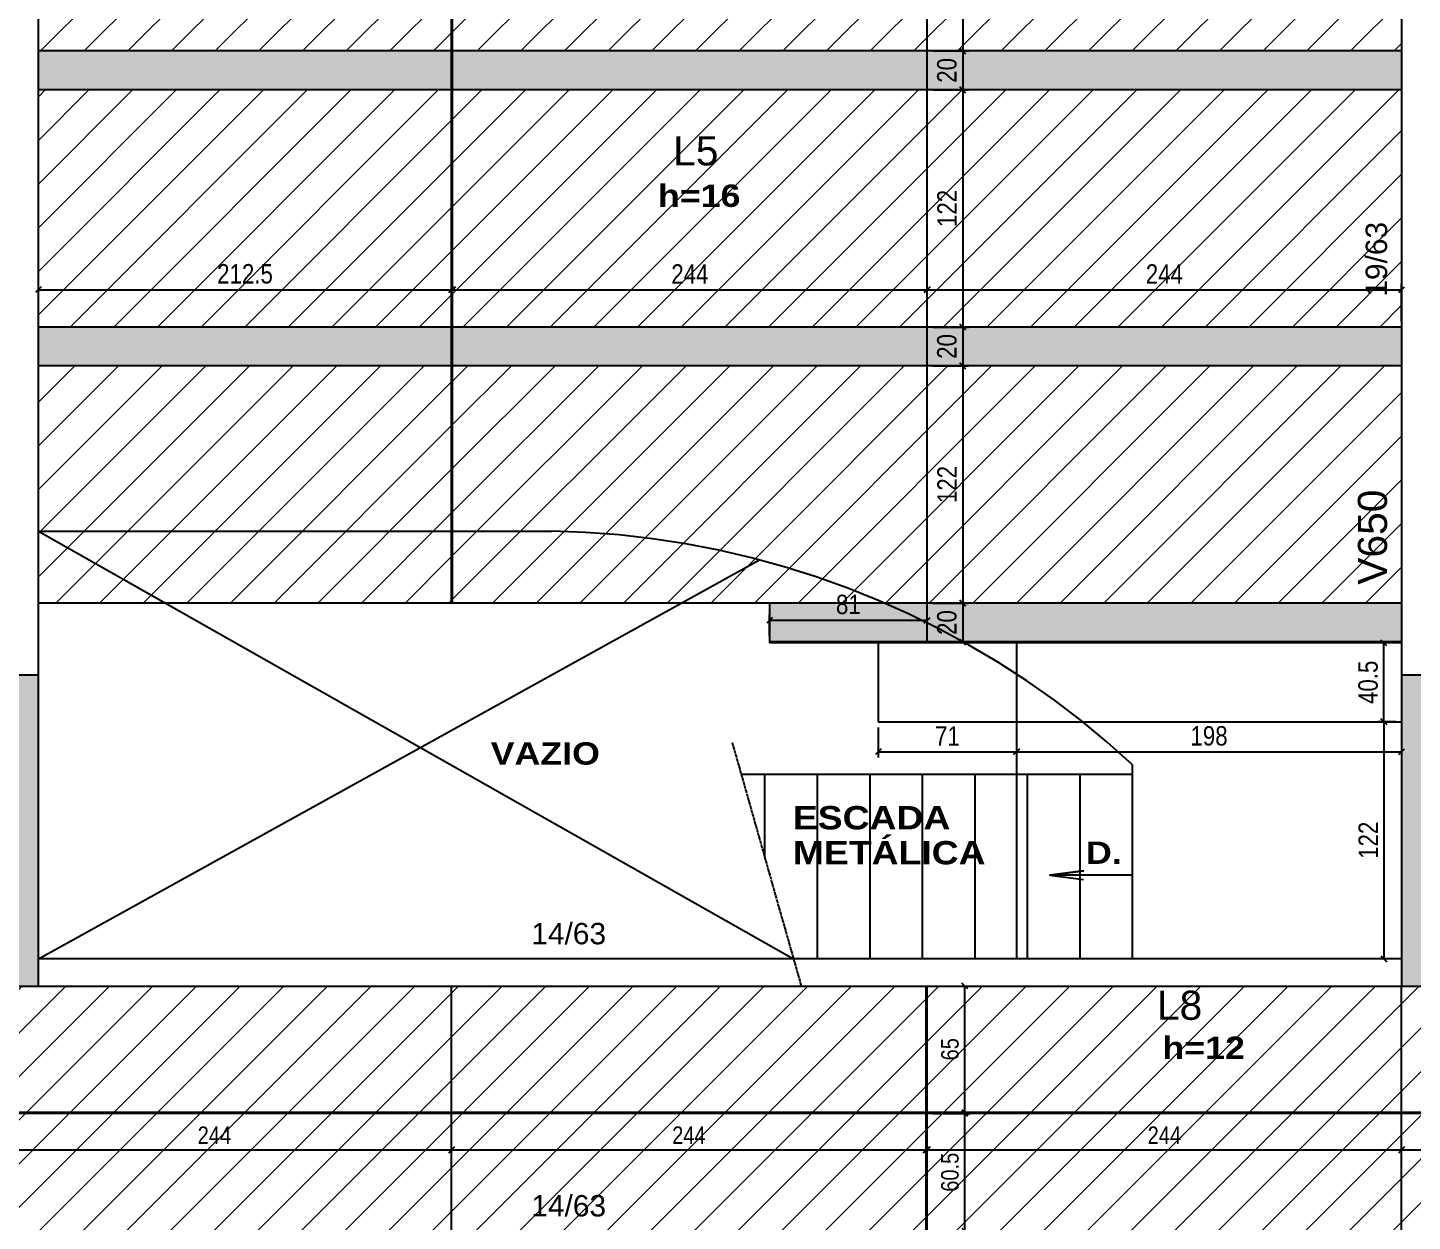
# Model space of a CAD drawing. Extents: x 1894 to 8661, y -614 to 3008.
# Drawn here: x 3407 to 4119, y 1241 to 1855 of the extents above; entities that cross this region are included whole.
import ezdxf

# ---------------------------------------------------------------- set-up
doc = ezdxf.new("R2010")
doc.units = 0
doc.header["$PDMODE"] = 34
for name, pattern in [('ESTILO_TQS_0002', [0.4, 0.1, -0.3]), ('ESTILO_TQS_0006', [0.3, 0.2, -0.1]), ('ESTILO_TQS_0007', [2.1, 1.5, -0.2, 0.2, -0.2])]:
    doc.linetypes.add(name, pattern=pattern)
doc.layers.add('00 - FELIPE', color=6, linetype='Continuous', plot=False)
for name, color, linetype in [('COTA', 241, 'Continuous'), ('MTH-230', 1, 'Continuous'), ('MTH-COTAS7', 31, 'Continuous'), ('MTH-DIM-VIGA', 3, 'Continuous'), ('MTH-EIXO-217', 8, 'Continuous'), ('MTH-FACE-VIGA', 7, 'Continuous'), ('MTH-PILAR-SEGUE', 5, 'Continuous'), ('MTH-SOMBRA25', 253, 'Continuous'), ('MTH-TIT1-VIGA', 5, 'Continuous'), ('MTH-TXT-NEGRITO', 5, 'Continuous'), ('MTH-VIGA-INVERTIDA', 7, 'ESTILO_TQS_0002'), ('Painéis', 200, 'Continuous')]:
    doc.layers.add(name, color=color, linetype=linetype)
doc.layers.add('Hachura', color=251, linetype='Continuous', lineweight=9)
doc.styles.add('COTA TECNICA', font='techl___.ttf', dxfattribs={"height": 10})
doc.styles.add('COTA TECNICA-50', font='techl___.ttf', dxfattribs={"height": 9})
doc.styles.add('TQS_ARIAL', font='arial.ttf')
doc.styles.add('TQS_ARIAL_BLACK', font='ariblk.ttf')
doc.dimstyles.new('COTA PAINEL-50', dxfattribs={"dimtxt": 9, "dimasz": 3, "dimexe": 3, "dimexo": 3, "dimgap": 3, "dimtad": 1, "dimdec": 1, "dimzin": 12, "dimdsep": 46, "dimtxsty": 'COTA TECNICA-50', "dimblk1": 'OBLIQUE', "dimblk2": 'OBLIQUE', "dimsah": 1, "dimcen": 0.9, "dimclrd": 4, "dimclre": 4, "dimclrt": 240, "dimadec": 1, "dimazin": 3, "dimtfac": 1, "dimtdec": 1, "dimtmove": 0, "dimatfit": 3, "dimfxl": 1, "dimtolj": 1, "dimtzin": 12, "dimarcsym": 0})
doc.dimstyles.new('PAINEL', dxfattribs={"dimtxt": 10, "dimasz": 3, "dimexe": 3, "dimexo": 3, "dimgap": 3, "dimtad": 1, "dimdec": 1, "dimzin": 12, "dimdsep": 46, "dimtxsty": 'COTA TECNICA', "dimblk1": 'OBLIQUE', "dimblk2": 'OBLIQUE', "dimsah": 1, "dimcen": 0.9, "dimclrd": 4, "dimclre": 4, "dimclrt": 240, "dimadec": 1, "dimazin": 3, "dimtfac": 1, "dimtdec": 1, "dimtmove": 0, "dimatfit": 3, "dimfxl": 1, "dimtolj": 1, "dimtzin": 12, "dimarcsym": 0})
pattern_1 = [(45, (-1482.724, 0), (-11.22532, 11.22532), [])]

# ---------------------------------------------------------------- blocks, each defined once
blk = doc.blocks.new('_Oblique')
at = {"color": 0, "linetype": 'ByBlock', "lineweight": -2}
blk.add_line((-0.5, -0.5), (0.5, 0.5), dxfattribs=at)
blk = doc.blocks.new('*D168')
at = {"layer": 'COTA', "color": 4, "lineweight": -2, "transparency": 16777216}
for p, q in [((3380.62, 1293.17), (3380.62, 1274.41)), ((3380.62, 1277.41), (3624.62, 1277.41))]:
    blk.add_line(p, q, dxfattribs=at)
at = {"layer": 'Defpoints', "color": 0, "transparency": 16777216}
for p in [(3380.62, 1296.17), (3624.62, 1277.41), (3624.62, 1277.41)]:
    blk.add_point(p, dxfattribs=at)
at = {"layer": 'COTA', "color": 4, "lineweight": -2, "transparency": 16777216, "xscale": 3, "yscale": 3, "zscale": 3, "rotation": 180}
blk.add_blockref('_Oblique', (3380.62, 1277.41), dxfattribs=at)
at = {"layer": 'COTA', "color": 4, "lineweight": -2, "transparency": 16777216, "xscale": 3, "yscale": 3, "zscale": 3}
blk.add_blockref('_Oblique', (3624.62, 1277.41), dxfattribs=at)
at = {"layer": 'COTA', "color": 240, "transparency": 16777216, "insert": (3502.62, 1284.97), "char_height": 9, "attachment_point": 5, "style": 'COTA TECNICA-50'}
blk.add_mtext('\\A1;244', dxfattribs=at)
blk = doc.blocks.new('*D169')
at = {"layer": 'COTA', "color": 4, "lineweight": -2, "transparency": 16777216}
blk.add_line((3624.62, 1277.41), (3868.62, 1277.41), dxfattribs=at)
at = {"layer": 'Defpoints', "color": 0, "transparency": 16777216}
for p in [(3624.62, 1277.41), (3868.62, 1277.41), (3868.62, 1277.41)]:
    blk.add_point(p, dxfattribs=at)
at = {"layer": 'COTA', "color": 4, "lineweight": -2, "transparency": 16777216, "xscale": 3, "yscale": 3, "zscale": 3, "rotation": 180}
blk.add_blockref('_Oblique', (3624.62, 1277.41), dxfattribs=at)
at = {"layer": 'COTA', "color": 4, "lineweight": -2, "transparency": 16777216, "xscale": 3, "yscale": 3, "zscale": 3}
blk.add_blockref('_Oblique', (3868.62, 1277.41), dxfattribs=at)
at = {"layer": 'COTA', "color": 240, "transparency": 16777216, "insert": (3746.62, 1284.97), "char_height": 9, "attachment_point": 5, "style": 'COTA TECNICA-50'}
blk.add_mtext('\\A1;244', dxfattribs=at)
blk = doc.blocks.new('*D170')
at = {"layer": 'COTA', "color": 4, "lineweight": -2, "transparency": 16777216}
blk.add_line((3869.12, 1277.41), (4113.12, 1277.41), dxfattribs=at)
at = {"layer": 'Defpoints', "color": 0, "transparency": 16777216}
for p in [(3869.12, 1277.41), (4113.12, 1277.41), (4113.12, 1277.41)]:
    blk.add_point(p, dxfattribs=at)
at = {"layer": 'COTA', "color": 4, "lineweight": -2, "transparency": 16777216, "xscale": 3, "yscale": 3, "zscale": 3, "rotation": 180}
blk.add_blockref('_Oblique', (3869.12, 1277.41), dxfattribs=at)
at = {"layer": 'COTA', "color": 4, "lineweight": -2, "transparency": 16777216, "xscale": 3, "yscale": 3, "zscale": 3}
blk.add_blockref('_Oblique', (4113.12, 1277.41), dxfattribs=at)
at = {"layer": 'COTA', "color": 240, "transparency": 16777216, "insert": (3991.12, 1284.97), "char_height": 9, "attachment_point": 5, "style": 'COTA TECNICA-50'}
blk.add_mtext('\\A1;244', dxfattribs=at)
blk = doc.blocks.new('*D171')
at = {"layer": 'COTA', "color": 4, "lineweight": -2, "transparency": 16777216}
blk.add_line((4113.12, 1277.41), (4357.12, 1277.41), dxfattribs=at)
at = {"layer": 'Defpoints', "color": 0, "transparency": 16777216}
for p in [(4113.12, 1277.41), (4357.12, 1277.41), (4357.12, 1277.41)]:
    blk.add_point(p, dxfattribs=at)
at = {"layer": 'COTA', "color": 4, "lineweight": -2, "transparency": 16777216, "xscale": 3, "yscale": 3, "zscale": 3, "rotation": 180}
blk.add_blockref('_Oblique', (4113.12, 1277.41), dxfattribs=at)
at = {"layer": 'COTA', "color": 4, "lineweight": -2, "transparency": 16777216, "xscale": 3, "yscale": 3, "zscale": 3}
blk.add_blockref('_Oblique', (4357.12, 1277.41), dxfattribs=at)
at = {"layer": 'COTA', "color": 240, "transparency": 16777216, "insert": (4235.12, 1284.97), "char_height": 9, "attachment_point": 5, "style": 'COTA TECNICA-50'}
blk.add_mtext('\\A1;244', dxfattribs=at)
blk = doc.blocks.new('*D173')
at = {"layer": 'COTA', "color": 4, "lineweight": -2, "transparency": 16777216}
for p, q in [((3872.12, 1296.17), (3891.49, 1296.17)), ((3888.49, 1235.67), (3888.49, 1296.17)), ((3872.12, 1235.67), (3891.49, 1235.67))]:
    blk.add_line(p, q, dxfattribs=at)
at = {"layer": 'Defpoints', "color": 0, "transparency": 16777216}
for p in [(3869.12, 1296.17), (3888.49, 1296.17), (3869.12, 1235.67)]:
    blk.add_point(p, dxfattribs=at)
at = {"layer": 'COTA', "color": 4, "lineweight": -2, "transparency": 16777216, "xscale": 3, "yscale": 3, "zscale": 3}
for p, rotation in [((3888.49, 1296.17), 90), ((3888.49, 1235.67), 270)]:
    blk.add_blockref('_Oblique', p, dxfattribs=dict(at, rotation=rotation))
at = {"layer": 'COTA', "color": 240, "transparency": 16777216, "insert": (3880.89, 1265.92), "char_height": 9, "attachment_point": 5, "rotation": 90, "style": 'COTA TECNICA-50'}
blk.add_mtext('\\A1;60.5', dxfattribs=at)
blk = doc.blocks.new('*D174')
at = {"layer": 'COTA', "color": 4, "lineweight": -2, "transparency": 16777216}
for p, q in [((3872.12, 1361.67), (3891.49, 1361.67)), ((3888.49, 1296.67), (3888.49, 1361.67)), ((3872.12, 1296.67), (3891.49, 1296.67))]:
    blk.add_line(p, q, dxfattribs=at)
at = {"layer": 'Defpoints', "color": 0, "transparency": 16777216}
for p in [(3869.12, 1361.67), (3888.49, 1361.67), (3869.12, 1296.67)]:
    blk.add_point(p, dxfattribs=at)
at = {"layer": 'COTA', "color": 4, "lineweight": -2, "transparency": 16777216, "xscale": 3, "yscale": 3, "zscale": 3}
for p, rotation in [((3888.49, 1361.67), 90), ((3888.49, 1296.67), 270)]:
    blk.add_blockref('_Oblique', p, dxfattribs=dict(at, rotation=rotation))
at = {"layer": 'COTA', "color": 240, "transparency": 16777216, "insert": (3880.89, 1329.17), "char_height": 9, "attachment_point": 5, "rotation": 90, "style": 'COTA TECNICA-50'}
blk.add_mtext('\\A1;65', dxfattribs=at)
blk = doc.blocks.new('*D273')
at = {"layer": 'COTA', "color": 4, "lineweight": -2, "transparency": 16777216}
for p, q in [((3412.12, 1703.67), (3412.12, 1722.87)), ((3412.12, 1719.87), (3624.62, 1719.87)), ((3624.62, 1703.67), (3624.62, 1722.87))]:
    blk.add_line(p, q, dxfattribs=at)
at = {"layer": 'Defpoints', "color": 0, "transparency": 16777216}
for p in [(3624.62, 1719.87), (3412.12, 1700.67), (3624.62, 1700.67)]:
    blk.add_point(p, dxfattribs=at)
at = {"layer": 'COTA', "color": 4, "lineweight": -2, "transparency": 16777216, "xscale": 3, "yscale": 3, "zscale": 3, "rotation": 180}
blk.add_blockref('_Oblique', (3412.12, 1719.87), dxfattribs=at)
at = {"layer": 'COTA', "color": 4, "lineweight": -2, "transparency": 16777216, "xscale": 3, "yscale": 3, "zscale": 3}
blk.add_blockref('_Oblique', (3624.62, 1719.87), dxfattribs=at)
at = {"layer": 'COTA', "color": 240, "transparency": 16777216, "insert": (3518.37, 1727.98), "char_height": 10, "attachment_point": 5, "style": 'COTA TECNICA'}
blk.add_mtext('\\A1;212.5', dxfattribs=at)
blk = doc.blocks.new('*D274')
at = {"layer": 'COTA', "color": 4, "lineweight": -2, "transparency": 16777216}
for p, q in [((3625.12, 1703.67), (3625.12, 1722.87)), ((3625.12, 1719.87), (3869.12, 1719.87)), ((3869.12, 1703.67), (3869.12, 1722.87))]:
    blk.add_line(p, q, dxfattribs=at)
at = {"layer": 'Defpoints', "color": 0, "transparency": 16777216}
for p in [(3869.12, 1719.87), (3625.12, 1700.67), (3869.12, 1700.67)]:
    blk.add_point(p, dxfattribs=at)
at = {"layer": 'COTA', "color": 4, "lineweight": -2, "transparency": 16777216, "xscale": 3, "yscale": 3, "zscale": 3, "rotation": 180}
blk.add_blockref('_Oblique', (3625.12, 1719.87), dxfattribs=at)
at = {"layer": 'COTA', "color": 4, "lineweight": -2, "transparency": 16777216, "xscale": 3, "yscale": 3, "zscale": 3}
blk.add_blockref('_Oblique', (3869.12, 1719.87), dxfattribs=at)
at = {"layer": 'COTA', "color": 240, "transparency": 16777216, "insert": (3747.12, 1727.95), "char_height": 10, "attachment_point": 5, "style": 'COTA TECNICA'}
blk.add_mtext('\\A1;244', dxfattribs=at)
blk = doc.blocks.new('*D275')
at = {"layer": 'COTA', "color": 4, "lineweight": -2, "transparency": 16777216}
for p, q in [((3869.12, 1703.67), (3869.12, 1722.87)), ((3869.12, 1719.87), (4113.12, 1719.87)), ((4113.12, 1703.67), (4113.12, 1722.87))]:
    blk.add_line(p, q, dxfattribs=at)
at = {"layer": 'Defpoints', "color": 0, "transparency": 16777216}
for p in [(4113.12, 1719.87), (3869.12, 1700.67), (4113.12, 1700.67)]:
    blk.add_point(p, dxfattribs=at)
at = {"layer": 'COTA', "color": 4, "lineweight": -2, "transparency": 16777216, "xscale": 3, "yscale": 3, "zscale": 3, "rotation": 180}
blk.add_blockref('_Oblique', (3869.12, 1719.87), dxfattribs=at)
at = {"layer": 'COTA', "color": 4, "lineweight": -2, "transparency": 16777216, "xscale": 3, "yscale": 3, "zscale": 3}
blk.add_blockref('_Oblique', (4113.12, 1719.87), dxfattribs=at)
at = {"layer": 'COTA', "color": 240, "transparency": 16777216, "insert": (3991.12, 1727.95), "char_height": 10, "attachment_point": 5, "style": 'COTA TECNICA'}
blk.add_mtext('\\A1;244', dxfattribs=at)
blk = doc.blocks.new('*D276')
at = {"layer": 'COTA', "color": 4, "lineweight": -2, "transparency": 16777216}
for p, q in [((3872.12, 1964.67), (3890.42, 1964.67)), ((3887.42, 1964.67), (3887.42, 1842.67)), ((3872.12, 1842.67), (3890.42, 1842.67))]:
    blk.add_line(p, q, dxfattribs=at)
at = {"layer": 'Defpoints', "color": 0, "transparency": 16777216}
for p in [(3869.12, 1964.67), (3869.12, 1842.67), (3887.42, 1842.67)]:
    blk.add_point(p, dxfattribs=at)
at = {"layer": 'COTA', "color": 4, "lineweight": -2, "transparency": 16777216, "xscale": 3, "yscale": 3, "zscale": 3}
for p, rotation in [((3887.42, 1964.67), 90), ((3887.42, 1842.67), 270)]:
    blk.add_blockref('_Oblique', p, dxfattribs=dict(at, rotation=rotation))
at = {"layer": 'COTA', "color": 240, "transparency": 16777216, "insert": (3879.36, 1903.67), "char_height": 10, "attachment_point": 5, "rotation": 90, "style": 'COTA TECNICA'}
blk.add_mtext('\\A1;122', dxfattribs=at)
blk = doc.blocks.new('*D268')
at = {"layer": 'COTA', "color": 4, "lineweight": -2, "transparency": 16777216}
for p, q in [((3872.12, 1842.67), (3890.42, 1842.67)), ((3887.42, 1842.67), (3887.42, 1822.67)), ((3872.12, 1822.67), (3890.42, 1822.67))]:
    blk.add_line(p, q, dxfattribs=at)
at = {"layer": 'Defpoints', "color": 0, "transparency": 16777216}
for p in [(3869.12, 1842.67), (3869.12, 1822.67), (3887.42, 1822.67)]:
    blk.add_point(p, dxfattribs=at)
at = {"layer": 'COTA', "color": 4, "lineweight": -2, "transparency": 16777216, "xscale": 3, "yscale": 3, "zscale": 3}
for p, rotation in [((3887.42, 1842.67), 90), ((3887.42, 1822.67), 270)]:
    blk.add_blockref('_Oblique', p, dxfattribs=dict(at, rotation=rotation))
at = {"layer": 'COTA', "color": 240, "transparency": 16777216, "insert": (3879.31, 1832.67), "char_height": 10, "attachment_point": 5, "rotation": 90, "style": 'COTA TECNICA'}
blk.add_mtext('\\A1;20', dxfattribs=at)
blk = doc.blocks.new('*D269')
at = {"layer": 'COTA', "color": 4, "lineweight": -2, "transparency": 16777216}
for p, q in [((3872.12, 1822.67), (3890.42, 1822.67)), ((3887.42, 1822.67), (3887.42, 1700.67)), ((3872.12, 1700.67), (3890.42, 1700.67))]:
    blk.add_line(p, q, dxfattribs=at)
at = {"layer": 'Defpoints', "color": 0, "transparency": 16777216}
for p in [(3869.12, 1822.67), (3869.12, 1700.67), (3887.42, 1700.67)]:
    blk.add_point(p, dxfattribs=at)
at = {"layer": 'COTA', "color": 4, "lineweight": -2, "transparency": 16777216, "xscale": 3, "yscale": 3, "zscale": 3}
for p, rotation in [((3887.42, 1822.67), 90), ((3887.42, 1700.67), 270)]:
    blk.add_blockref('_Oblique', p, dxfattribs=dict(at, rotation=rotation))
at = {"layer": 'COTA', "color": 240, "transparency": 16777216, "insert": (3879.36, 1761.67), "char_height": 10, "attachment_point": 5, "rotation": 90, "style": 'COTA TECNICA'}
blk.add_mtext('\\A1;122', dxfattribs=at)
blk = doc.blocks.new('*D270')
at = {"layer": 'COTA', "color": 4, "lineweight": -2, "transparency": 16777216}
for p, q in [((3872.12, 1700.67), (3890.42, 1700.67)), ((3887.42, 1700.67), (3887.42, 1680.67)), ((3872.12, 1680.67), (3890.42, 1680.67))]:
    blk.add_line(p, q, dxfattribs=at)
at = {"layer": 'Defpoints', "color": 0, "transparency": 16777216}
for p in [(3869.12, 1700.67), (3869.12, 1680.67), (3887.42, 1680.67)]:
    blk.add_point(p, dxfattribs=at)
at = {"layer": 'COTA', "color": 4, "lineweight": -2, "transparency": 16777216, "xscale": 3, "yscale": 3, "zscale": 3}
for p, rotation in [((3887.42, 1700.67), 90), ((3887.42, 1680.67), 270)]:
    blk.add_blockref('_Oblique', p, dxfattribs=dict(at, rotation=rotation))
at = {"layer": 'COTA', "color": 240, "transparency": 16777216, "insert": (3879.31, 1690.67), "char_height": 10, "attachment_point": 5, "rotation": 90, "style": 'COTA TECNICA'}
blk.add_mtext('\\A1;20', dxfattribs=at)
blk = doc.blocks.new('*D271')
at = {"layer": 'COTA', "color": 4, "lineweight": -2, "transparency": 16777216}
for p, q in [((3872.12, 1680.67), (3890.42, 1680.67)), ((3887.42, 1680.67), (3887.42, 1558.67)), ((3872.12, 1558.67), (3890.42, 1558.67))]:
    blk.add_line(p, q, dxfattribs=at)
at = {"layer": 'Defpoints', "color": 0, "transparency": 16777216}
for p in [(3869.12, 1680.67), (3869.12, 1558.67), (3887.42, 1558.67)]:
    blk.add_point(p, dxfattribs=at)
at = {"layer": 'COTA', "color": 4, "lineweight": -2, "transparency": 16777216, "xscale": 3, "yscale": 3, "zscale": 3}
for p, rotation in [((3887.42, 1680.67), 90), ((3887.42, 1558.67), 270)]:
    blk.add_blockref('_Oblique', p, dxfattribs=dict(at, rotation=rotation))
at = {"layer": 'COTA', "color": 240, "transparency": 16777216, "insert": (3879.36, 1619.67), "char_height": 10, "attachment_point": 5, "rotation": 90, "style": 'COTA TECNICA'}
blk.add_mtext('\\A1;122', dxfattribs=at)
blk = doc.blocks.new('*D272')
at = {"layer": 'COTA', "color": 4, "lineweight": -2, "transparency": 16777216}
for p, q in [((3872.12, 1558.67), (3890.42, 1558.67)), ((3887.42, 1558.67), (3887.42, 1538.67)), ((3872.12, 1538.67), (3890.42, 1538.67))]:
    blk.add_line(p, q, dxfattribs=at)
at = {"layer": 'Defpoints', "color": 0, "transparency": 16777216}
for p in [(3869.12, 1558.67), (3869.12, 1538.67), (3887.42, 1538.67)]:
    blk.add_point(p, dxfattribs=at)
at = {"layer": 'COTA', "color": 4, "lineweight": -2, "transparency": 16777216, "xscale": 3, "yscale": 3, "zscale": 3}
for p, rotation in [((3887.42, 1558.67), 90), ((3887.42, 1538.67), 270)]:
    blk.add_blockref('_Oblique', p, dxfattribs=dict(at, rotation=rotation))
at = {"layer": 'COTA', "color": 240, "transparency": 16777216, "insert": (3879.31, 1548.67), "char_height": 10, "attachment_point": 5, "rotation": 90, "style": 'COTA TECNICA'}
blk.add_mtext('\\A1;20', dxfattribs=at)
blk = doc.blocks.new('*D264')
at = {"layer": 'COTA', "color": 4, "lineweight": -2, "transparency": 16777216}
for p, q in [((4110.12, 1497.67), (4101.01, 1497.67)), ((4104.01, 1497.67), (4104.01, 1375.67)), ((4110.12, 1375.67), (4101.01, 1375.67))]:
    blk.add_line(p, q, dxfattribs=at)
at = {"layer": 'Defpoints', "color": 0, "transparency": 16777216}
for p in [(4113.12, 1497.67), (4104.01, 1375.67), (4113.12, 1375.67)]:
    blk.add_point(p, dxfattribs=at)
at = {"layer": 'COTA', "color": 4, "lineweight": -2, "transparency": 16777216, "xscale": 3, "yscale": 3, "zscale": 3}
for p, rotation in [((4104.01, 1497.67), 90), ((4104.01, 1375.67), 270)]:
    blk.add_blockref('_Oblique', p, dxfattribs=dict(at, rotation=rotation))
at = {"layer": 'COTA', "color": 240, "transparency": 16777216, "insert": (4095.95, 1436.67), "char_height": 10, "attachment_point": 5, "rotation": 90, "style": 'COTA TECNICA'}
blk.add_mtext('\\A1;122', dxfattribs=at)
blk = doc.blocks.new('*D265')
at = {"layer": 'COTA', "color": 4, "lineweight": -2, "transparency": 16777216}
for p, q in [((4110.12, 1538.17), (4101.01, 1538.17)), ((4104.01, 1497.67), (4104.01, 1538.17)), ((4110.12, 1497.67), (4101.01, 1497.67))]:
    blk.add_line(p, q, dxfattribs=at)
at = {"layer": 'Defpoints', "color": 0, "transparency": 16777216}
for p in [(4104.01, 1538.17), (4113.12, 1538.17), (4113.12, 1497.67)]:
    blk.add_point(p, dxfattribs=at)
at = {"layer": 'COTA', "color": 4, "lineweight": -2, "transparency": 16777216, "xscale": 3, "yscale": 3, "zscale": 3}
for p, rotation in [((4104.01, 1538.17), 90), ((4104.01, 1497.67), 270)]:
    blk.add_blockref('_Oblique', p, dxfattribs=dict(at, rotation=rotation))
at = {"layer": 'COTA', "color": 240, "transparency": 16777216, "insert": (4095.9, 1517.92), "char_height": 10, "attachment_point": 5, "rotation": 90, "style": 'COTA TECNICA'}
blk.add_mtext('\\A1;40.5', dxfattribs=at)
blk = doc.blocks.new('*D267')
at = {"layer": 'COTA', "color": 4, "lineweight": -2, "transparency": 16777216}
for p, q in [((3844.03, 1494.67), (3844.03, 1479.22)), ((3915.07, 1494.67), (3915.07, 1479.22)), ((3844.03, 1482.22), (3915.07, 1482.22))]:
    blk.add_line(p, q, dxfattribs=at)
at = {"layer": 'Defpoints', "color": 0, "transparency": 16777216}
for p in [(3844.03, 1497.67), (3915.07, 1497.67), (3915.07, 1482.22)]:
    blk.add_point(p, dxfattribs=at)
at = {"layer": 'COTA', "color": 4, "lineweight": -2, "transparency": 16777216, "xscale": 3, "yscale": 3, "zscale": 3, "rotation": 180}
blk.add_blockref('_Oblique', (3844.03, 1482.22), dxfattribs=at)
at = {"layer": 'COTA', "color": 4, "lineweight": -2, "transparency": 16777216, "xscale": 3, "yscale": 3, "zscale": 3}
blk.add_blockref('_Oblique', (3915.07, 1482.22), dxfattribs=at)
at = {"layer": 'COTA', "color": 240, "transparency": 16777216, "insert": (3879.55, 1490.29), "char_height": 10, "attachment_point": 5, "style": 'COTA TECNICA'}
blk.add_mtext('\\A1;71', dxfattribs=at)
blk = doc.blocks.new('*D266')
at = {"layer": 'COTA', "color": 4, "lineweight": -2, "transparency": 16777216}
for p, q in [((3788.13, 1541.67), (3788.13, 1552.81)), ((3869.12, 1541.67), (3869.12, 1552.81)), ((3788.13, 1549.81), (3869.12, 1549.81))]:
    blk.add_line(p, q, dxfattribs=at)
at = {"layer": 'Defpoints', "color": 0, "transparency": 16777216}
for p in [(3869.12, 1549.81), (3788.13, 1538.67), (3869.12, 1538.67)]:
    blk.add_point(p, dxfattribs=at)
at = {"layer": 'COTA', "color": 4, "lineweight": -2, "transparency": 16777216, "xscale": 3, "yscale": 3, "zscale": 3, "rotation": 180}
blk.add_blockref('_Oblique', (3788.13, 1549.81), dxfattribs=at)
at = {"layer": 'COTA', "color": 4, "lineweight": -2, "transparency": 16777216, "xscale": 3, "yscale": 3, "zscale": 3}
blk.add_blockref('_Oblique', (3869.12, 1549.81), dxfattribs=at)
at = {"layer": 'COTA', "color": 240, "transparency": 16777216, "insert": (3828.62, 1557.91), "char_height": 10, "attachment_point": 5, "style": 'COTA TECNICA'}
blk.add_mtext('\\A1;81', dxfattribs=at)
blk = doc.blocks.new('*D277')
at = {"layer": 'COTA', "color": 4, "lineweight": -2, "transparency": 16777216}
for p, q in [((3915.07, 1494.67), (3915.07, 1479.22)), ((4113.12, 1494.67), (4113.12, 1479.22)), ((3915.07, 1482.22), (4113.12, 1482.22))]:
    blk.add_line(p, q, dxfattribs=at)
at = {"layer": 'Defpoints', "color": 0, "transparency": 16777216}
for p in [(3915.07, 1497.67), (4113.12, 1497.67), (4113.12, 1482.22)]:
    blk.add_point(p, dxfattribs=at)
at = {"layer": 'COTA', "color": 4, "lineweight": -2, "transparency": 16777216, "xscale": 3, "yscale": 3, "zscale": 3, "rotation": 180}
blk.add_blockref('_Oblique', (3915.07, 1482.22), dxfattribs=at)
at = {"layer": 'COTA', "color": 4, "lineweight": -2, "transparency": 16777216, "xscale": 3, "yscale": 3, "zscale": 3}
blk.add_blockref('_Oblique', (4113.12, 1482.22), dxfattribs=at)
at = {"layer": 'COTA', "color": 240, "transparency": 16777216, "insert": (4014.09, 1490.32), "char_height": 10, "attachment_point": 5, "style": 'COTA TECNICA'}
blk.add_mtext('\\A1;198', dxfattribs=at)

msp = doc.modelspace()

# ---------------------------------------------------------------- hatches: boundary and pattern name
at = {"layer": 'Hachura', "linetype": 'ByBlock'}
h = msp.add_hatch(dxfattribs=at)
h.set_pattern_fill('ANSI31', color=256, scale=5)
h.set_pattern_definition(pattern_1)
h.paths.add_polyline_path([(3233.62, 1361.67), (3233.62, 1308.17), (3233.62, 1296.67), (3380.62, 1296.67), (3380.62, 1361.67)])
h.paths.add_polyline_path([(3233.62, 1296.17), (3233.62, 1289.17), (3233.62, 1235.67), (3380.62, 1235.67), (3380.62, 1296.17)])
h.paths.add_polyline_path([(3380.62, 1296.17), (3380.62, 1235.67), (3393.12, 1235.67), (3412.12, 1235.67), (3624.62, 1235.67), (3624.62, 1296.17)])
h.paths.add_polyline_path([(3412.12, 1361.67), (3393.12, 1361.67), (3380.62, 1361.67), (3380.62, 1296.67), (3624.62, 1296.67), (3624.62, 1361.67)])
h.paths.add_polyline_path([(3868.62, 1296.67), (3868.62, 1361.67), (3624.62, 1361.67), (3624.62, 1296.67)])
h.paths.add_polyline_path([(3624.62, 1296.17), (3624.62, 1235.67), (3868.62, 1235.67), (3868.62, 1296.17)])
h.paths.add_polyline_path([(3869.12, 1296.17), (3869.12, 1235.67), (4113.12, 1235.67), (4113.12, 1296.17)])
h.paths.add_polyline_path([(4113.12, 1296.67), (4113.12, 1361.67), (3869.12, 1361.67), (3869.12, 1296.67)])
h.paths.add_polyline_path([(4357.12, 1296.67), (4357.12, 1361.67), (4132.12, 1361.67), (4113.12, 1361.67), (4113.12, 1296.67)])
h.paths.add_polyline_path([(4113.12, 1296.17), (4113.12, 1235.67), (4132.12, 1235.67), (4357.12, 1235.67), (4357.12, 1296.17)])
h.paths.add_polyline_path([(4357.12, 1296.17), (4357.12, 1235.67), (4421.12, 1235.67), (4421.12, 1240.67), (4601.12, 1240.67), (4601.12, 1296.17)])
h.paths.add_polyline_path([(4601.12, 1296.67), (4601.12, 1361.67), (4582.12, 1361.67), (4357.12, 1361.67), (4357.12, 1296.67)])
h.paths.add_polyline_path([(4845.12, 1337.17), (4845.12, 1397.67), (4601.12, 1397.67), (4601.12, 1361.67), (4601.12, 1337.17)])
h.paths.add_polyline_path([(4845.12, 1235.67), (4845.12, 1336.67), (4601.12, 1336.67), (4601.12, 1240.67), (4601.12, 1235.67)])
h.paths.add_polyline_path([(4970.62, 1235.67), (4970.62, 1240.67), (5089.12, 1240.67), (5089.12, 1336.67), (4845.12, 1336.67), (4845.12, 1235.67)])
h.paths.add_polyline_path([(5089.12, 1337.17), (5089.12, 1397.67), (4845.12, 1397.67), (4845.12, 1337.17)])
h.paths.add_polyline_path([(5333.12, 1337.17), (5333.12, 1397.67), (5274.12, 1397.67), (5089.12, 1397.67), (5089.12, 1337.17)])
h.paths.add_polyline_path([(5333.12, 1235.67), (5333.12, 1336.67), (5089.12, 1336.67), (5089.12, 1240.67), (5150.62, 1240.67), (5150.62, 1235.67)])
h.paths.add_polyline_path([(5520.12, 1235.67), (5520.12, 1240.67), (5520.12, 1336.67), (5333.62, 1336.67), (5333.62, 1235.67)])
h.paths.add_polyline_path([(5520.12, 1337.17), (5520.12, 1361.67), (5520.12, 1397.67), (5333.62, 1397.67), (5333.62, 1337.17)])
h.paths.add_polyline_path([(5396.12, 1568.67), (5274.12, 1568.67), (5274.12, 1417.67), (5396.12, 1417.67)])
h.paths.add_polyline_path([(5416.62, 1417.67), (5520.12, 1417.67), (5520.12, 1501.67), (5520.12, 1568.67), (5416.62, 1568.67)])
h.paths.add_polyline_path([(5520.12, 1690.67), (5416.62, 1690.67), (5416.62, 1568.67), (5520.12, 1568.67)])
h.paths.add_polyline_path([(5396.12, 1690.67), (5274.12, 1690.67), (5274.12, 1625.67), (5274.12, 1606.67), (5274.12, 1568.67), (5396.12, 1568.67)])
h.paths.add_polyline_path([(5396.12, 1934.67), (5292.12, 1934.67), (5292.12, 1834.67), (5292.12, 1815.67), (5274.12, 1815.67), (5274.12, 1690.67), (5396.12, 1690.67)])
h.paths.add_polyline_path([(5416.62, 1690.67), (5520.12, 1690.67), (5520.12, 1934.67), (5416.62, 1934.67)])
h.paths.add_polyline_path([(5520.12, 2077.67), (5416.62, 2077.67), (5416.62, 1934.67), (5520.12, 1934.67), (5520.12, 2011.67)])
h.paths.add_polyline_path([(5396.12, 2077.67), (5292.12, 2077.67), (5292.12, 1934.67), (5396.12, 1934.67)])
h.paths.add_polyline_path([(4601.12, 1833.67), (4704.62, 1833.67), (4704.62, 2077.67), (4601.12, 2077.67), (4601.12, 2011.67)])
h.paths.add_polyline_path([(4601.12, 1679.67), (4704.62, 1679.67), (4704.62, 1833.67), (4601.12, 1833.67)])
h.paths.add_polyline_path([(4601.12, 1557.67), (4704.62, 1557.67), (4704.62, 1679.67), (4601.12, 1679.67)])
h.paths.add_polyline_path([(4704.62, 1557.67), (4601.12, 1557.67), (4601.12, 1501.67), (4601.12, 1417.67), (4704.62, 1417.67)])
h.paths.add_polyline_path([(4847.12, 1417.67), (4847.12, 1557.67), (4725.12, 1557.67), (4725.12, 1417.67)])
h.paths.add_polyline_path([(4847.12, 1557.67), (4847.12, 1606.67), (4847.12, 1625.67), (4847.12, 1679.67), (4725.12, 1679.67), (4725.12, 1557.67)])
h.paths.add_polyline_path([(4847.12, 1815.67), (4847.12, 1833.67), (4725.12, 1833.67), (4725.12, 1679.67), (4847.12, 1679.67)])
h = msp.add_hatch(dxfattribs=at)
h.set_pattern_fill('ANSI31', color=256, scale=5)
h.set_pattern_definition(pattern_1)
h.paths.add_polyline_path([(3412.12, 1595.67), (3412.12, 1680.67), (3624.62, 1680.67), (3624.62, 1595.67)])
h.paths.add_polyline_path([(3624.62, 1822.67), (3624.62, 1700.67), (3412.12, 1700.67), (3412.12, 1822.67)])
h.paths.add_polyline_path([(3477.42, 1558.67), (3412.12, 1595.67), (3624.62, 1595.67), (3624.62, 1558.67)])
h.paths.add_polyline_path([(3412.12, 1558.67), (3412.12, 1595.67), (3477.42, 1558.67)])
h.paths.add_polyline_path([(3710.68, 1593.74), (3727.88, 1591.78), (3745, 1589.17), (3762, 1585.89), (3778.86, 1581.97), (3782.8, 1580.89), (3742.66, 1558.67), (3625.12, 1558.67), (3625.12, 1595.67), (3676.12, 1595.67), (3693.42, 1595.04)], flags=17)
h.paths.add_polyline_path([(3742.66, 1558.67), (3782.8, 1580.89), (3795.56, 1577.4), (3812.07, 1572.19), (3828.37, 1566.36), (3844.44, 1559.9), (3847.18, 1558.67)], flags=17)
h.paths.add_polyline_path([(3869.12, 1558.67), (3847.18, 1558.67), (3844.44, 1559.9), (3828.37, 1566.36), (3812.07, 1572.19), (3795.56, 1577.4), (3778.86, 1581.97), (3762, 1585.89), (3745, 1589.17), (3727.88, 1591.78), (3710.68, 1593.74), (3693.42, 1595.04), (3676.12, 1595.67), (3625.12, 1595.67), (3625.12, 1680.67), (3869.12, 1680.67)])
h.paths.add_polyline_path([(3869.12, 1558.67), (3869.12, 1680.67), (4113.12, 1680.67), (4113.12, 1558.67)])
h.paths.add_polyline_path([(4113.12, 1822.67), (4113.12, 1700.67), (3869.12, 1700.67), (3869.12, 1822.67)])
h.paths.add_polyline_path([(3869.12, 1700.67), (3625.12, 1700.67), (3625.12, 1822.67), (3869.12, 1822.67)])
h.paths.add_polyline_path([(3412.12, 1842.67), (3412.12, 1964.67), (3624.62, 1964.67), (3624.62, 1842.67)])
h.paths.add_polyline_path([(3625.12, 1842.67), (3625.12, 1964.67), (3869.12, 1964.67), (3869.12, 1842.67)])
h.paths.add_polyline_path([(3869.12, 1842.67), (3869.12, 1964.67), (4113.12, 1964.67), (4113.12, 1842.67)])
at = {"layer": 'Hachura'}
h = msp.add_hatch(color=256, dxfattribs=at)
h.dxf.hatch_style = 1
h.paths.add_polyline_path([(4113.12, 1842.67), (4113.12, 1822.67), (3869.12, 1822.67), (3869.12, 1842.67)])
h.paths.add_polyline_path([(3625.12, 1822.67), (3625.12, 1842.67), (3869.12, 1842.67), (3869.12, 1822.67)])
h.paths.add_polyline_path([(3625.12, 1842.67), (3625.12, 1822.67), (3412.12, 1822.67), (3412.12, 1842.67)])
h.paths.add_polyline_path([(3412.12, 1680.67), (3412.12, 1700.67), (3625.12, 1700.67), (3625.12, 1680.67)])
h.paths.add_polyline_path([(3625.12, 1680.67), (3625.12, 1700.67), (3869.12, 1700.67), (3869.12, 1680.67)])
h.paths.add_polyline_path([(3869.12, 1680.67), (3869.12, 1700.67), (4113.12, 1700.67), (4113.12, 1680.67)])
h.paths.add_polyline_path([(4113.12, 1558.67), (4113.12, 1538.67), (3887.71, 1538.67), (3875.76, 1545.16), (3869.12, 1548.44), (3869.12, 1558.67)])
h.paths.add_polyline_path([(3869.12, 1538.67), (3869.12, 1548.44), (3875.76, 1545.16), (3887.71, 1538.67)], flags=17)
h.paths.add_polyline_path([(3788.13, 1538.67), (3788.13, 1558.67), (3847.18, 1558.67), (3860.24, 1552.83), (3869.12, 1548.44), (3869.12, 1538.67)])
h.paths.add_polyline_path([(3869.12, 1558.67), (3869.12, 1548.44), (3860.24, 1552.83), (3847.18, 1558.67)], flags=17)

# ---------------------------------------------------------------- linework, layer by layer
at = {"layer": '00 - FELIPE'}
msp.add_line((3844.03, 1538.17), (3844.03, 1497.67), dxfattribs=at)
at = {"layer": 'MTH-230', "linetype": 'Continuous'}
for p, q in [((3412.12, 1595.67), (3800.41, 1375.67)), ((3412.12, 1375.67), (3782.87, 1580.93))]:
    msp.add_line(p, q, dxfattribs=at)
at = {"layer": 'MTH-COTAS7', "linetype": 'Continuous'}
msp.add_lwpolyline([(3974.62, 1418.75), (3932.15, 1418.75), (3949.5, 1421.03), (3932.15, 1418.75), (3949.5, 1416.46)], dxfattribs=at)
at = {"layer": 'MTH-EIXO-217', "linetype": 'ESTILO_TQS_0007'}
msp.add_line((3768.89, 1486.89), (3804.38, 1361.67), dxfattribs=at)
at = {"layer": 'MTH-FACE-VIGA', "linetype": 'Continuous'}
for p, q in [((3412.12, 1521.67), (3412.12, 1964.67)), ((4113.12, 1964.67), (4113.12, 1521.67)), ((3412.12, 1595.67), (3676.12, 1595.67)), ((3974.62, 1475.67), (3974.62, 1375.67)), ((3773.48, 1470.67), (3974.62, 1470.67)), ((4113.12, 1375.67), (3412.12, 1375.67)), ((3412.12, 1361.67), (4113.12, 1361.67))]:
    msp.add_line(p, q, dxfattribs=at)
msp.add_lwpolyline([(3974.62, 1475.67), (3961.69, 1487.19), (3948.33, 1498.2), (3934.56, 1508.7), (3920.4, 1518.65), (3905.86, 1528.06), (3890.98, 1536.9), (3875.76, 1545.16), (3860.24, 1552.83), (3844.44, 1559.9), (3828.37, 1566.36), (3812.07, 1572.19), (3795.56, 1577.4), (3778.86, 1581.97), (3762, 1585.89), (3745, 1589.17), (3727.88, 1591.78), (3710.68, 1593.74), (3693.42, 1595.04), (3676.12, 1595.67)], dxfattribs=at)
at = {"layer": 'MTH-PILAR-SEGUE', "linetype": 'Continuous'}
for points in [[(3393.12, 1361.67), (3412.12, 1361.67), (3412.12, 1521.67), (3393.12, 1521.67), (3393.12, 1361.67)], [(4113.12, 1361.67), (4132.12, 1361.67), (4132.12, 1521.67), (4113.12, 1521.67), (4113.12, 1361.67)]]:
    msp.add_lwpolyline(points, dxfattribs=at)
at = {"layer": 'MTH-SOMBRA25', "linetype": 'Continuous'}
for points in [[(3393.12, 1361.67), (3412.12, 1361.67), (3412.12, 1521.67)], [(3393.12, 1361.67), (3412.12, 1521.67), (3393.12, 1521.67)], [(4113.12, 1361.67), (4132.12, 1361.67), (4132.12, 1521.67)], [(4113.12, 1361.67), (4132.12, 1521.67), (4113.12, 1521.67)], [(4113.12, 1361.67), (4113.12, 1521.67), (4113.12, 1361.67)]]:
    msp.add_solid(points, dxfattribs=at)
at = {"layer": 'MTH-VIGA-INVERTIDA', "linetype": 'ESTILO_TQS_0006'}
for p, q in [((3785.62, 1427.88), (3785.62, 1470.67)), ((3812.62, 1470.67), (3812.62, 1375.67)), ((3839.62, 1470.67), (3839.62, 1375.67)), ((3866.62, 1470.67), (3866.62, 1375.67)), ((3893.62, 1470.67), (3893.62, 1375.67)), ((3920.62, 1470.67), (3920.62, 1375.67)), ((3947.62, 1470.67), (3947.62, 1375.67))]:
    msp.add_line(p, q, dxfattribs=at)
at = {"layer": 'Painéis'}
for p, q in [((3624.62, 1558.67), (3624.62, 1964.67)), ((3625.12, 1558.67), (3625.12, 1964.67)), ((3869.12, 1538.17), (3869.12, 1964.67)), ((4113.12, 1842.67), (3412.12, 1842.67)), ((4113.12, 1822.67), (3412.12, 1822.67)), ((4113.12, 1700.67), (3412.12, 1700.67)), ((4113.12, 1680.67), (3412.12, 1680.67)), ((4113.12, 1558.67), (3412.12, 1558.67)), ((3788.13, 1558.67), (3788.13, 1538.17)), ((4113.12, 1538.67), (3788.13, 1538.67)), ((4113.12, 1538.17), (3788.13, 1538.17)), ((3915.07, 1538.17), (3915.07, 1375.67)), ((3844.03, 1497.67), (4113.12, 1497.67)), ((3624.62, 1235.67), (3624.62, 1361.67)), ((3868.62, 1235.67), (3868.62, 1361.67)), ((3869.12, 1235.67), (3869.12, 1361.67)), ((4113.12, 1235.67), (4113.12, 1361.67)), ((4601.12, 1296.67), (3233.62, 1296.67)), ((4601.12, 1296.17), (3233.62, 1296.17))]:
    msp.add_line(p, q, dxfattribs=at)

# ---------------------------------------------------------------- texts
at = {"layer": 'MTH-DIM-VIGA', "linetype": 'Continuous', "style": 'TQS_ARIAL'}
msp.add_text('19/63', height=11, rotation=90, dxfattribs=at).set_placement((4105.62, 1716.29))
for p in [(3665.59, 1383.17), (3665.59, 1243.17)]:
    msp.add_text('14/63', height=11, dxfattribs=at).set_placement(p)
at = {"layer": 'MTH-TIT1-VIGA', "linetype": 'Continuous', "style": 'TQS_ARIAL'}
for s, p in [('L5', (3738.51, 1783.78)), ('L8', (3987.31, 1344.31))]:
    msp.add_text(s, height=15, dxfattribs=at).set_placement(p)
msp.add_text('V650', height=15, rotation=90, dxfattribs=at).set_placement((4105.62, 1568.1))
at = {"layer": 'MTH-TXT-NEGRITO', "color": 3, "linetype": 'Continuous', "style": 'TQS_ARIAL_BLACK'}
for s, height, p in [('h=16', 11.5, (3730.7, 1762.45)), ('VAZIO', 11.5, (3644.68, 1475.57)), ('ESCADA', 12, (3800.07, 1442.28)), ('METÁLICA', 12, (3800.07, 1424.28)), ('D.', 11.5, (3950.79, 1424.53)), ('h=12', 11.5, (3990.12, 1324.15))]:
    msp.add_text(s, height=height, dxfattribs=at).set_placement(p)

# ---------------------------------------------------------------- dimensions: what is measured, and where the dimension line sits
at = {"layer": 'COTA'}
for base, p1, p2, angle, dimstyle, picture, middle in [((3887.42, 1842.67), (3869.12, 1964.67), (3869.12, 1842.67), 270, 'PAINEL', '*D276', (3879.36, 1903.67)), ((4104.01, 1538.17), (4113.12, 1497.67), (4113.12, 1538.17), 270, 'PAINEL', '*D265', (4095.9, 1517.92)), ((4104.01, 1375.67), (4113.12, 1497.67), (4113.12, 1375.67), 270, 'PAINEL', '*D264', (4095.95, 1436.67)), ((3888.49, 1361.67), (3869.12, 1296.67), (3869.12, 1361.67), 90, 'COTA PAINEL-50', '*D174', (3880.89, 1329.17)), ((3888.49, 1296.17), (3869.12, 1235.67), (3869.12, 1296.17), 90, 'COTA PAINEL-50', '*D173', (3880.89, 1265.92))]:
    dim = msp.add_linear_dim(base=base, p1=p1, p2=p2, angle=angle, dimstyle=dimstyle, dxfattribs=at)
    dim.commit()
    dim.dimension.update_dxf_attribs({"geometry": picture, "text_midpoint": middle})
for base, p1, p2, picture, middle in [((3887.42, 1822.67), (3869.12, 1842.67), (3869.12, 1822.67), '*D268', (3887.42, 1832.67)), ((3887.42, 1680.67), (3869.12, 1700.67), (3869.12, 1680.67), '*D270', (3887.42, 1690.67)), ((3887.42, 1538.67), (3869.12, 1558.67), (3869.12, 1538.67), '*D272', (3887.42, 1548.67))]:
    dim = msp.add_linear_dim(base=base, p1=p1, p2=p2, angle=270, dimstyle='PAINEL', override={"dimtmove": 1}, dxfattribs=at)
    dim.commit()
    dim.dimension.update_dxf_attribs({"geometry": picture, "text_midpoint": middle, "dimtype": 160})
for base, p1, p2, picture, middle in [((3887.42, 1700.67), (3869.12, 1822.67), (3869.12, 1700.67), '*D269', (3879.36, 1761.67)), ((3887.42, 1558.67), (3869.12, 1680.67), (3869.12, 1558.67), '*D271', (3879.36, 1619.67))]:
    dim = msp.add_linear_dim(base=base, p1=p1, p2=p2, angle=270, dimstyle='PAINEL', override={"dimtmove": 1}, dxfattribs=at)
    dim.commit()
    dim.dimension.update_dxf_attribs({"geometry": picture, "text_midpoint": middle})
for base, p1, p2, dimstyle, picture, middle in [((3624.62, 1719.87), (3412.12, 1700.67), (3624.62, 1700.67), 'PAINEL', '*D273', (3518.37, 1727.98)), ((3869.12, 1719.87), (3625.12, 1700.67), (3869.12, 1700.67), 'PAINEL', '*D274', (3747.12, 1727.95)), ((3869.12, 1549.81), (3788.13, 1538.67), (3869.12, 1538.67), 'PAINEL', '*D266', (3828.62, 1557.91)), ((3915.07, 1482.22), (3844.03, 1497.67), (3915.07, 1497.67), 'PAINEL', '*D267', (3879.55, 1490.29)), ((4113.116, 1482.2162), (3915.0665, 1497.6728), (4113.116, 1497.6728), 'PAINEL', '*D277', (4014.0913, 1490.3185)), ((4113.12, 1277.41), (3869.12, 1277.41), (4113.12, 1277.41), 'COTA PAINEL-50', '*D170', (3991.12, 1284.97))]:
    dim = msp.add_linear_dim(base=base, p1=p1, p2=p2, dimstyle=dimstyle, dxfattribs=at)
    dim.commit()
    dim.dimension.update_dxf_attribs({"geometry": picture, "text_midpoint": middle})
for base, p1, p2, dimstyle, picture, middle in [((4113.12, 1719.87), (3869.12, 1700.67), (4113.12, 1700.67), 'PAINEL', '*D275', (3991.12, 1727.95)), ((3624.62, 1277.41), (3380.62, 1296.17), (3624.62, 1277.41), 'COTA PAINEL-50', '*D168', (3502.62, 1284.97)), ((3868.62, 1277.41), (3624.62, 1277.41), (3868.62, 1277.41), 'COTA PAINEL-50', '*D169', (3746.62, 1284.97)), ((4357.12, 1277.41), (4113.12, 1277.41), (4357.12, 1277.41), 'COTA PAINEL-50', '*D171', (4235.12, 1284.97))]:
    dim = msp.add_linear_dim(base=base, p1=p1, p2=p2, dimstyle=dimstyle, override={"dimtmove": 1}, dxfattribs=at)
    dim.commit()
    dim.dimension.update_dxf_attribs({"geometry": picture, "text_midpoint": middle})

doc.saveas('drawing.dxf')
